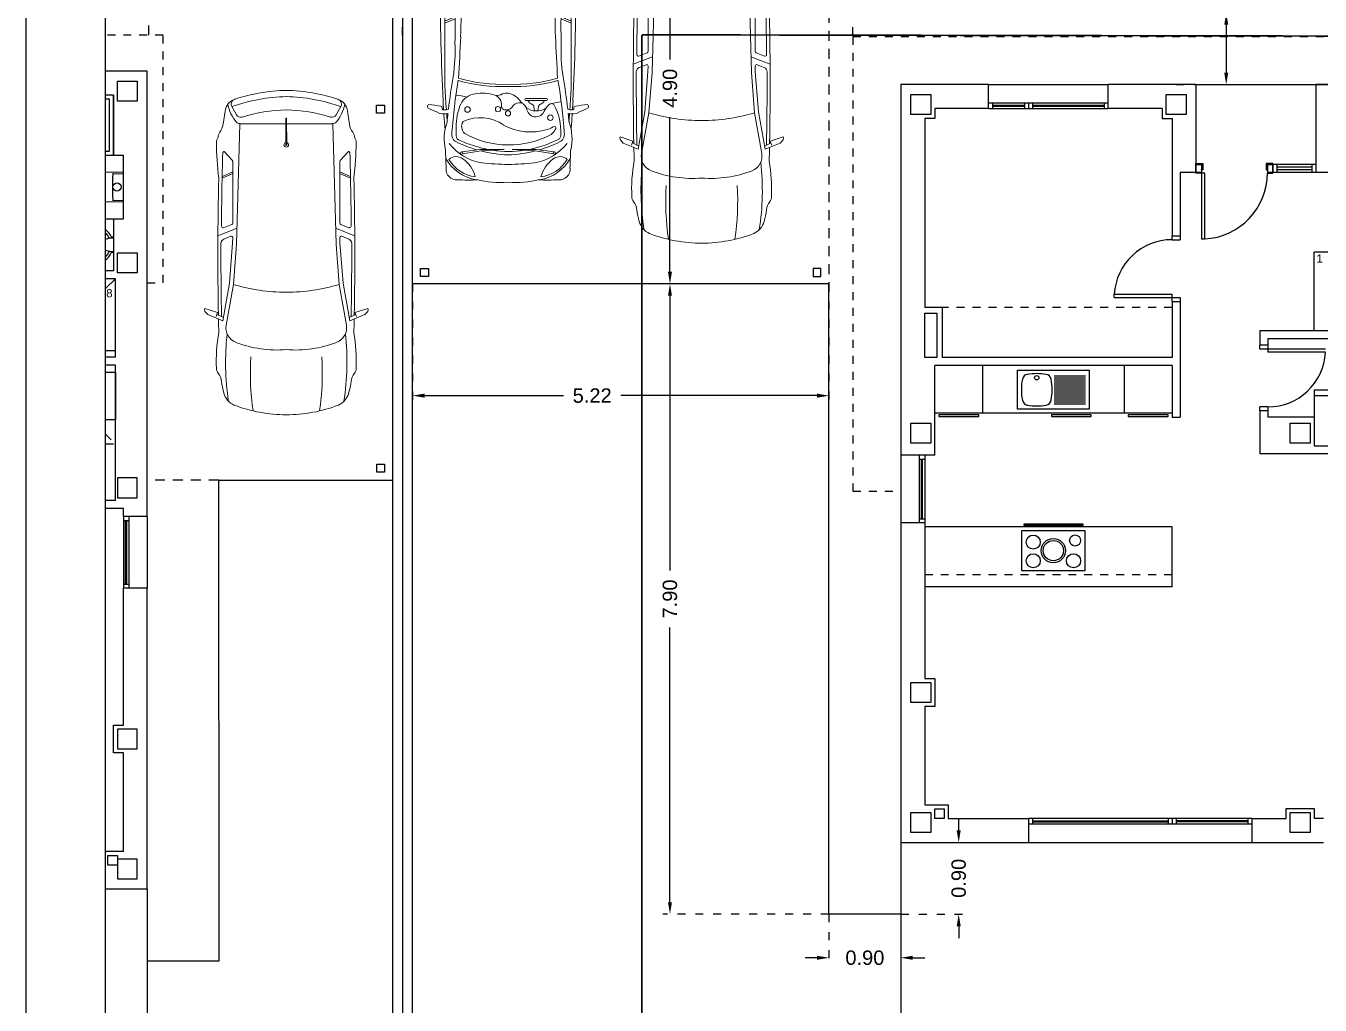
# Model space of a CAD drawing. Header units: millimetres. Extents: x 441061 to 442903, y 4515148 to 4515613.
# Drawn here: x 442552.04 to 442568.26, y 4515529.51 to 4515541.79 of the extents above; entities that cross this region are included whole.
import ezdxf
from ezdxf.enums import TextEntityAlignment as Align

# ---------------------------------------------------------------- set-up
doc = ezdxf.new("R2010")
doc.units = ezdxf.units.MM
for name, pattern in [('CONTINUA', [0]), ('PUNTOS2', [0.125, 0, -0.125]), ('RAYITAS', [0.375, 0.25, -0.125])]:
    doc.linetypes.add(name, pattern=pattern)
for name, color, linetype in [('01_alzado', 5, 'CONTINUA'), ('01_cotas', 254, 'Continuous'), ('01_ejes', 10, 'Continuous'), ('01_implantación', 5, 'Continuous'), ('01_mono BAJA', 2, 'Continuous'), ('01_proyección', 4, 'RAYITAS'), ('01_retranqueo', 250, 'Continuous'), ('01_urb interior', 4, 'Continuous')]:
    doc.layers.add(name, color=color, linetype=linetype)
doc.layers.add('01_cartela', color=6, linetype='Continuous', plot=False)
doc.layers.add('01_muebles_B', color=254, linetype='Continuous', lineweight=5)
doc.styles.add('Estilo1', font='swissel.ttf')
doc.styles.add('NIEVES2', font='sanss___.ttf')
doc.styles.add('ROMANS', font='romans')
doc.dimstyles.new('DECIMAL-50', dxfattribs={"dimtxt": 0.08, "dimasz": 0.15, "dimexe": 0.09, "dimexo": 0, "dimgap": 0.09, "dimtad": 0, "dimzin": 0, "dimdsep": 46, "dimtxsty": 'ROMANS', "dimcen": 0.09, "dimclrt": 6, "dimadec": 0, "dimazin": 0, "dimtfac": 1.38, "dimtix": 1, "dimtofl": 0, "dimtmove": 2, "dimatfit": 3, "dimldrblk": 'OBLIQUE', "dimfxl": 1, "dimtolj": 1, "dimtzin": 0, "dimarcsym": 0})

# ---------------------------------------------------------------- blocks, each defined once
blk = doc.blocks.new('A$C6A825EFA')
at = {"layer": '01_mono BAJA', "color": 254}
for p, q in [((1.1, 12.5, 0), (0, 12.5, 0)), ((0, 12.5, 0), (0, 7.855, 0)), ((1.1, 12.2, 0), (1.1, 12.5, 0)), ((1.1, 12.5, 0), (2.6, 12.5, 0)), ((3.7, 12.5, 0), (2.6, 12.5, 0)), ((2.6, 12.2, 0), (2.6, 12.5, 0)), ((3.7, 12.5, 0), (3.7, 11.4, 0)), ((3.7, 12.5, 0), (5.2, 12.5, 0)), ((5.5, 12.5, 0), (5.2, 12.5, 0)), ((5.2, 12.5, 0), (5.2, 11.4, 0)), ((5.2, 12.5, 0), (6.225, 12.5, 0)), ((1.1, 12.2, 0), (0.425, 12.2, 0)), ((0.425, 12.2), (0.425, 12.075)), ((1.1, 12.27, 0), (2.6, 12.27, 0)), ((1.1, 12.2, 0), (2.6, 12.2, 0)), ((1.15, 12.27, 0), (1.15, 12.2, 0)), ((1.15, 12.242, 0), (1.55, 12.242, 0)), ((1.15, 12.228, 0), (1.55, 12.228, 0)), ((1.55, 12.27, 0), (1.55, 12.2, 0)), ((1.6, 12.27, 0), (1.6, 12.2, 0)), ((1.65, 12.27, 0), (1.65, 12.2, 0)), ((1.65, 12.242, 0), (2.55, 12.242, 0)), ((1.65, 12.228, 0), (2.55, 12.228, 0)), ((2.55, 12.27, 0), (2.55, 12.2, 0)), ((3.275, 12.2, 0), (2.6, 12.2, 0)), ((3.275, 12.2), (3.275, 12.075)), ((0.3, 12.075, 0), (0.3, 9.705, 0)), ((0.425, 12.075), (0.3, 12.075)), ((3.275, 12.075), (3.4, 12.075)), ((3.4, 12.075, 0), (3.4, 10.606, 0)), ((3.7, 11.4, 0), (3.5, 11.4, 0)), ((3.5, 11.4, 0), (3.5, 10.606, 0)), ((3.71, 11.4, 0), (3.77, 11.4, 0)), ((3.77, 11.43, 0), (3.77, 11.4, 0)), ((3.785, 11.5, 0), (3.785, 11.44, 0)), ((4.58, 11.5, 0), (4.58, 11.44, 0)), ((4.595, 11.43, 0), (4.595, 11.4, 0)), ((4.665, 11.5, 0), (4.665, 11.4, 0)), ((5.2, 11.5, 0), (4.665, 11.5, 0)), ((5.2, 11.4, 0), (4.665, 11.4, 0)), ((4.715, 11.5, 0), (4.715, 11.4, 0)), ((5.15, 11.467, 0), (4.715, 11.467, 0)), ((5.15, 11.433, 0), (4.715, 11.433, 0)), ((5.15, 11.5, 0), (5.15, 11.4, 0)), ((5.4, 11.4, 0), (5.2, 11.4, 0)), ((3.4, 10.606, 0), (3.5, 10.606, 0)), ((3.4, 10.556, 0), (3.4, 10.606, 0)), ((3.4, 10.556, 0), (3.5, 10.556, 0)), ((3.5, 10.606, 0), (3.5, 10.556, 0)), ((5.18, 9.415, 0), (5.18, 10.4, 0)), ((5.4, 10.4, 0), (5.18, 10.4, 0)), ((2.676, 9.831, 0), (2.676, 9.872, 0)), ((2.676, 9.872, 0), (3.4, 9.872, 0)), ((2.676, 9.831, 0), (3.5, 9.831, 0)), ((3.4, 9.781, 0), (3.4, 9.872, 0)), ((3.4, 9.781, 0), (3.4, 9.08, 0)), ((3.4, 9.781, 0), (3.5, 9.781, 0)), ((3.5, 9.831, 0), (3.5, 9.781, 0)), ((3.5, 9.781, 0), (3.5, 8.33, 0)), ((0.52, 9.705, 0), (0.3, 9.705, 0)), ((0.52, 9.705, 0), (0.52, 9.08, 0)), ((7.7, 9.415, 0), (4.5, 9.415, 0)), ((4.5, 9.415, 0), (4.5, 9.235, 0)), ((4.5, 9.415, 0), (4.5, 9.235, 0)), ((7.7, 9.315, 0), (4.6, 9.315, 0)), ((4.6, 9.315, 0), (4.6, 9.235, 0)), ((4.6, 9.315, 0), (4.6, 9.235, 0)), ((4.6, 9.235, 0), (4.5, 9.235, 0)), ((4.5, 9.185, 0), (4.5, 9.235, 0)), ((5.324, 9.185, 0), (4.5, 9.185, 0)), ((4.6, 9.235, 0), (4.6, 9.144, 0)), ((5.324, 9.144, 0), (4.6, 9.144, 0)), ((3.4, 8.98, 0), (0.425, 8.98, 0)), ((0.425, 7.855, 0), (0.425, 8.98, 0)), ((3.4, 9.08, 0), (0.52, 9.08, 0)), ((1.025, 8.98, 0), (1.025, 8.38, 0)), ((2.8, 8.98, 0), (2.8, 8.38, 0)), ((3.4, 8.98, 0), (3.4, 8.33, 0)), ((1.462, 8.43, 0), (1.462, 8.92, 0)), ((1.462, 8.92, 0), (2.362, 8.92, 0)), ((1.921, 8.85, 0), (2.317, 8.85, 0)), ((1.921, 8.825, 0), (2.317, 8.825, 0)), ((1.921, 8.8, 0), (2.317, 8.8, 0)), ((1.921, 8.775, 0), (2.317, 8.775, 0)), ((2.362, 8.92, 0), (2.362, 8.43, 0)), ((1.921, 8.75, 0), (2.317, 8.75, 0)), ((1.921, 8.725, 0), (2.317, 8.725, 0)), ((1.921, 8.7, 0), (2.317, 8.7, 0)), ((1.921, 8.675, 0), (2.317, 8.675, 0)), ((1.921, 8.65, 0), (2.317, 8.65, 0)), ((1.921, 8.625, 0), (2.317, 8.625, 0)), ((1.921, 8.6, 0), (2.317, 8.6, 0)), ((5.88, 8.6, 0), (5.18, 8.6, 0)), ((1.921, 8.575, 0), (2.317, 8.575, 0)), ((1.921, 8.55, 0), (2.317, 8.55, 0)), ((1.921, 8.525, 0), (2.317, 8.525, 0)), ((1.921, 8.5, 0), (2.317, 8.5, 0)), ((4.5, 8.41, 0), (4.5, 8.46, 0)), ((4.6, 8.46, 0), (4.5, 8.46, 0)), ((4.6, 8.46, 0), (4.6, 8.41, 0)), ((3.4, 8.38, 0), (0.425, 8.38, 0)), ((2.362, 8.43, 0), (1.462, 8.43, 0)), ((3.4, 8.33, 0), (3.5, 8.33, 0)), ((4.5, 8.41, 0), (4.5, 7.87, 0)), ((4.6, 8.41, 0), (4.5, 8.41, 0)), ((4.6, 8.41, 0), (4.6, 8.33, 0)), ((5.18, 8.33, 0), (4.6, 8.33, 0)), ((5.18, 8.33, 0), (5.18, 7.97, 0)), ((5.18, 7.97, 0), (7.675, 7.97, 0)), ((0.425, 7.855, 0), (0, 7.855, 0)), ((0, 7.855, 0), (0, 7.005, 0)), ((0.23, 7.855, 0), (0.23, 7.005, 0)), ((0.23, 7.805, 0), (0.3, 7.805, 0)), ((0.258, 7.055, 0), (0.258, 7.805, 0)), ((0.272, 7.055, 0), (0.272, 7.805, 0)), ((0.3, 7.855, 0), (0.3, 7.005, 0)), ((7.725, 7.87, 0), (4.5, 7.87, 0)), ((0.3, 7.005, 0), (0, 7.005, 0)), ((0, 7.005, 0), (0, 3, 0)), ((0.23, 7.055, 0), (0.3, 7.055, 0)), ((0.3, 7.005, 0), (0.3, 5.055, 0)), ((3.4, 6.955, 0), (0.3, 6.955, 0)), ((3.4, 6.205, 0), (3.4, 6.955, 0)), ((3.4, 6.205, 0), (0.3, 6.205, 0)), ((0.3, 4.705, 0), (0.3, 3.47, 0)), ((0.3, 3.47, 0), (0.595, 3.47, 0)), ((0.595, 3.47, 0), (0.595, 3.3, 0)), ((0.595, 3.3, 0), (1.6, 3.3, 0)), ((1.6, 3.3, 0), (1.6, 3, 0)), ((4.4, 3.3, 0), (1.6, 3.3, 0)), ((1.65, 3.3, 0), (1.65, 3.23, 0)), ((1.65, 3.272, 0), (3.35, 3.272, 0)), ((1.65, 3.258, 0), (3.35, 3.258, 0)), ((3.35, 3.3, 0), (3.35, 3.23, 0)), ((3.4, 3.3, 0), (3.4, 3.23, 0)), ((3.45, 3.3, 0), (3.45, 3.23, 0)), ((4.35, 3.272, 0), (3.45, 3.272, 0)), ((4.35, 3.258, 0), (3.45, 3.258, 0)), ((4.35, 3.3, 0), (4.35, 3.23, 0)), ((4.4, 3.3, 0), (4.4, 3, 0)), ((4.4, 3.3, 0), (4.83, 3.3, 0)), ((5.3, 3.3, 0), (5.18, 3.3, 0)), ((4.4, 3.23, 0), (1.6, 3.23, 0)), ((0, 3, 0), (1.6, 3, 0)), ((0, 3), (0, 0, 0)), ((1.6, 3, 0), (4.4, 3, 0)), ((4.4, 3, 0), (5.3, 3, 0))]:
    blk.add_line(p, q, dxfattribs=at)
for points in [[(0.375, 12.125), (0.125, 12.125), (0.125, 12.375), (0.375, 12.375), (0.375, 12.125)], [(3.575, 12.125), (3.325, 12.125), (3.325, 12.375), (3.575, 12.375), (3.575, 12.125)], [(0.375, 8.005), (0.125, 8.005), (0.125, 8.255), (0.375, 8.255), (0.375, 8.005)], [(5.13, 8.005), (4.88, 8.005), (4.88, 8.255), (5.13, 8.255), (5.13, 8.005)], [(0.375, 4.755), (0.125, 4.755), (0.125, 5.005), (0.375, 5.005), (0.375, 4.755)], [(0.375, 3.125), (0.125, 3.125), (0.125, 3.375), (0.375, 3.375), (0.375, 3.125)], [(5.13, 3.125), (4.88, 3.125), (4.88, 3.375), (5.13, 3.375), (5.13, 3.125)]]:
    blk.add_lwpolyline(points, close=True, dxfattribs=at)
at = {"layer": '01_mono BAJA', "color": 254, "elevation": 0}
for points in [[(3.785, 11.51), (3.785, 11.5), (3.7, 11.5), (3.7, 11.51)], [(3.77, 11.4), (3.7, 11.4), (3.7, 11.5), (3.77, 11.5)], [(3.77, 11.4), (3.77, 11.39), (3.7, 11.39), (3.7, 11.4)], [(3.785, 11.44), (3.785, 11.43), (3.77, 11.43), (3.77, 11.44)], [(3.77, 11.39), (3.77, 10.565), (3.81, 10.565), (3.81, 11.39)], [(4.58, 11.51), (4.58, 11.5), (4.665, 11.5), (4.665, 11.51)], [(4.58, 11.44), (4.58, 11.43), (4.595, 11.43), (4.595, 11.44)], [(4.595, 11.4), (4.595, 11.39), (4.665, 11.39), (4.665, 11.4)], [(0.3, 9.635), (0.45, 9.635), (0.45, 9.08), (0.3, 9.08)], [(5.18, 8.67), (5.18, 7.97), (5.88, 7.97), (5.88, 8.67)], [(0.478, 8.36), (0.478, 8.34), (0.978, 8.34), (0.978, 8.36)], [(1.887, 8.36), (1.887, 8.34), (2.387, 8.34), (2.387, 8.36)], [(2.85, 8.36), (2.85, 8.34), (3.35, 8.34), (3.35, 8.36)], [(2.28, 6.975), (1.545, 6.975), (1.545, 6.995), (2.28, 6.995)], [(1.513, 6.408), (2.313, 6.408), (2.312, 6.908), (1.512, 6.908)], [(0.425, 3.42), (0.545, 3.42), (0.545, 3.3), (0.425, 3.3)]]:
    blk.add_lwpolyline(points, close=True, dxfattribs=at)
for points in [[(4.595, 11.5), (4.595, 11.4)], [(4.665, 11.4), (4.665, 11.5)], [(0.3, 5.055), (0.425, 5.055), (0.425, 4.705), (0.3, 4.705)]]:
    blk.add_lwpolyline(points, dxfattribs=at)
at = {"layer": '01_mono BAJA', "color": 254}
blk.add_lwpolyline([(4.83, 3.3), (4.83, 3.425), (5.18, 3.425), (5.18, 3.3)], dxfattribs=at)
for centre, radius in [((1.704, 8.825, 0), 0.0275), ((1.66, 6.765, 0), 0.089), ((2.185, 6.785, 0), 0.0693), ((1.912, 6.658, 0), 0.152), ((1.912, 6.658, 0), 0.127), ((1.66, 6.531, 0), 0.089), ((2.165, 6.531, 0), 0.089)]:
    blk.add_circle(centre, radius, dxfattribs=at)
for centre, radius, start, end in [((3.768, 11.391, 0), 0.827, 272.8856, 359.9505), ((3.4, 9.831, 0), 0.725, 90, 176.7242), ((4.6, 9.185, 0), 0.725, 270, 356.7242), ((2.262, 8.675, 0), 0.75, 169.8852, 190.1148), ((1.598, 8.794, 0), 0.075, 99.0787, 169.8852), ((1.704, 8.127, 0), 0.75, 80.9213, 99.0787), ((1.811, 8.794, 0), 0.075, 10.1148, 80.9213), ((1.146, 8.675, 0), 0.75, 349.8852, 10.1148), ((1.598, 8.557, 0), 0.075, 190.1148, 260.9213), ((1.704, 9.223, 0), 0.75, 260.9213, 279.0787), ((1.811, 8.557, 0), 0.075, 279.0787, 349.8852)]:
    blk.add_arc(centre, radius, start, end, dxfattribs=at)
at = {"layer": '01_proyección', "color": 120, "ltscale": 0.25}
for p, q in [((3.4, 9.705, 0), (0.52, 9.705, 0)), ((3.4, 6.355, 0), (0.3, 6.355, 0))]:
    blk.add_line(p, q, dxfattribs=at)
at = {"layer": '01_proyección', "color": 120, "ltscale": 0.25, "elevation": 0}
blk.add_lwpolyline([(15.7, 7.405), (16.3, 7.405), (16.3, 13.1), (-0.6, 13.1), (-0.6, 7.405), (0, 7.405)], dxfattribs=at)
at = {"layer": '01_mono BAJA', "color": 254, "style": 'NIEVES2'}
blk.add_text('1', height=0.103, dxfattribs=at).set_placement((5.249, 10.268, 0), align=Align.CENTER)
blk = doc.blocks.new('A$C0D711DC8')
at = {"layer": '01_muebles_B', "color": 254}
for p, q in [((10.733, 9.894), (9.764, 9.894)), ((10.493, 9.894), (10.545, 9.776)), ((10.515, 9.894), (10.567, 9.778)), ((9.004, 9.693), (9.038, 9.48)), ((9.056, 9.495), (9.026, 9.699)), ((9.038, 9.48), (9.054, 9.218)), ((9.056, 9.218), (9.056, 9.495)), ((9.054, 9.218), (9.056, 9.218)), ((9.038, 8.865), (9.054, 9.127)), ((9.054, 9.127), (9.056, 9.127)), ((9.056, 9.127), (9.056, 8.851)), ((9.004, 8.652), (9.038, 8.865)), ((9.056, 8.851), (9.026, 8.647)), ((9.546, 8.878), (9.495, 8.871)), ((9.614, 8.734), (9.614, 8.97)), ((9.634, 8.734), (9.634, 8.97)), ((9.546, 8.827), (9.494, 8.834)), ((10.493, 8.452), (10.545, 8.569)), ((10.515, 8.452), (10.567, 8.567)), ((10.733, 8.452), (9.764, 8.452))]:
    blk.add_line(p, q, dxfattribs=at)
for centre, radius in [((9.014, 9.701), 0.0121), ((9.51, 9.635), 0.0319), ((9.514, 9.288), 0.0297), ((9.466, 9.173), 0.0297), ((9.417, 8.691), 0.0319), ((9.014, 8.645), 0.0121)]:
    blk.add_circle(centre, radius, dxfattribs=at)
for centre, radius, start, end in [((10.167, 9.714), 0.738, 149.7434, 158.9846), ((9.544, 10.069), 0.023, 23.336, 131.4157), ((8.51, 10.147), 1.058, 348.7131, 356.2571), ((9.185, 9.462), 0.48, 118.4979, 171.6974), ((9.122, 5.315), 4.571, 90.9016, 93.5003), ((9.178, 9.352), 0.549, 69.8978, 103.4423), ((9.94, 2.874), 7.047, 93.9115, 95.3212), ((9.619, 9.904), 0.16, 152.3452, 197.1649), ((9.518, 9.909), 0.0131, 69.95, 178.3297), ((9.777, 9.927), 0.273, 183.7214, 196.1025), ((9.94, 2.874), 7.047, 92.7044, 93.5361), ((10.975, -10.424), 20.353, 93.4112, 94.1277), ((9.525, 9.945), 0.0232, 265.4824, 347.7447), ((10.995, -17.873), 27.82, 90.1403, 92.8584), ((10.691, 9.894), 0.0501, 315.174, 347.3096), ((10.732, 9.885), 0.00831, 343.0311, 79.2932), ((10.906, 9.364), 0.584, 69.532, 87.9675), ((11.059, 9.742), 0.141, 86.8457, 126.696), ((11.101, 8.862), 1.022, 88.2888, 91.9327), ((11.185, 9.948), 0.0842, 206.7402, 257.6517), ((10.942, 9.629), 2.236, 176.9311, 182.7066), ((8.829, 9.758), 0.121, 83.4929, 184.381), ((9.142, 9.497), 0.403, 119.7279, 173.0139), ((9.503, 9.367), 0.611, 128.6532, 169.9617), ((8.847, 9.764), 0.126, 322.6544, 41.1658), ((10.509, 9.106), 1.518, 154.798, 163.8884), ((9.226, 9.718), 0.0964, 77.7254, 158.9302), ((9.211, 9.707), 0.057, 88.7397, 167.4182), ((9.265, 9.038), 0.727, 86.5634, 94.2004), ((8.819, 3.701), 6.126, 80.3818, 85.9978), ((9.306, 9.064), 0.701, 67.8757, 89.7559), ((8.751, 3.271), 6.625, 83.7996, 84.6711), ((10.975, -10.424), 20.353, 94.2603, 94.5093), ((8.751, 3.271), 6.625, 80.1778, 83.3742), ((9.165, 9.803), 0.511, 341.8582, 355.871), ((11.471, 9.253), 1.7, 163.325, 182.6992), ((11.496, 9.248), 1.7, 163.325, 182.5468), ((12.246, 53.159), 43.488, 266.8642, 267.4858), ((10.175, 11.66), 1.884, 261.0449, 273.0528), ((10.459, 15.409), 5.634, 268.1287, 270.8789), ((10.529, 10.11), 0.334, 272.7892, 291.8342), ((10.573, 9.974), 0.192, 294.6989, 323.0283), ((10.894, 9.715), 0.0607, 143.7564, 193.2967), ((11.29, 9.332), 0.611, 121.0895, 136.7388), ((10.991, 9.25), 0.526, 73.7001, 105.481), ((10.903, 9.711), 0.0495, 146.1855, 196.1005), ((10.991, 9.25), 0.505, 69.1925, 104.8598), ((11.01, 9.2), 0.627, 72.4585, 97.9913), ((11.113, 9.698), 0.062, 14.8998, 65.8723), ((11.135, 9.81), 0.0644, 351.2386, 60.1485), ((10.241, 9.772), 0.959, 355.5054, 1.6982), ((8.653, 9.896), 0.361, 284.3027, 324.7225), ((9.975, 9.34), 0.903, 155.1761, 164.735), ((10.144, 9.165), 1.038, 151.121, 207.6483), ((9.314, 9.595), 0.107, 57.3841, 137.6524), ((8.958, 9.487), 0.459, 324.9496, 25.463), ((9.473, 9.516), 0.219, 7.735, 63.719), ((12.021, 70.959), 61.269, 268.42618, 268.89057), ((14.417, 9.048), 3.64, 169.6671, 178.0415), ((14.417, 9.048), 3.62, 169.6671, 178.0415), ((11.473, 9.762), 0.303, 189.085, 205.7225), ((11.352, 9.713), 0.156, 186.0058, 219.1392), ((10.256, 9.278), 1.007, 354.015, 20.5105), ((10.287, 9.262), 1.007, 354.9224, 20.5105), ((9.808, 9.261), 1.13, 166.1566, 184.4621), ((17.649, 8.764), 8.777, 175.3636, 177.3327), ((10.509, 9.106), 1.518, 165.717, 177.48), ((10.25, 9.166), 1.218, 160.2257, 168.6391), ((9.185, 9.47), 0.511, 343.3936, 8.525), ((10.25, 9.166), 1.218, 171.2453, 188.5682), ((9.566, 9.362), 0.114, 263.9035, 340.5155), ((9.771, 9.295), 0.101, 164.9008, 216.3288), ((9.808, 9.085), 1.13, 175.5379, 193.8434), ((17.649, 9.581), 8.777, 182.6673, 184.6364), ((10.509, 9.239), 1.518, 182.52, 194.283), ((9.904, 8.914), 0.65, 151.4841, 196.6746), ((9.552, 9.202), 0.047, 86.7847, 183.1724), ((9.6, 9.197), 0.0954, 178.5946, 241.3055), ((9.538, 9.188), 0.158, 330.3363, 17.3801), ((11.471, 9.093), 1.7, 177.3008, 196.675), ((11.496, 9.097), 1.7, 177.4532, 196.675), ((14.417, 9.297), 3.64, 181.9585, 190.3329), ((14.417, 9.297), 3.62, 181.9585, 190.3329), ((10.256, 9.068), 1.007, 339.4895, 5.985), ((10.287, 9.084), 1.007, 339.4895, 5.0776), ((9.492, 9.055), 0.098, 279.5997, 343.5492), ((9.498, 9.044), 0.0889, 349.0142, 50.9794), ((9.424, 9.265), 0.296, 301.9645, 328.2937), ((9.503, 8.978), 0.611, 190.0383, 231.3468), ((10.25, 9.166), 1.218, 191.3609, 207.4845), ((9.528, 8.859), 0.101, 101.4545, 181.9236), ((9.525, 8.854), 0.0985, 178.6673, 249.1293), ((9.686, 8.849), 0.193, 142.3155, 213.2169), ((9.543, 8.902), 0.0241, 275.7304, 333.0283), ((9.665, 8.855), 0.106, 119.0162, 160.5033), ((9.624, 8.97), 0.0104, 0, 180), ((10.942, 8.716), 2.236, 177.2934, 183.0689), ((9.185, 8.884), 0.48, 188.3026, 241.5021), ((9.142, 8.849), 0.403, 186.9861, 240.2721), ((8.653, 8.449), 0.361, 35.2775, 75.6973), ((10.509, 9.239), 1.518, 196.1116, 205.202), ((9.507, 8.785), 0.232, 194.2372, 212.2618), ((9.426, 8.595), 0.178, 39.093, 68.893), ((9.543, 8.803), 0.0241, 26.9717, 84.2696), ((9.665, 8.849), 0.106, 199.4967, 240.9838), ((9.532, 8.677), 0.0451, 325.113, 43.0643), ((9.624, 8.734), 0.0104, 180, 0), ((11.473, 8.583), 0.303, 154.2775, 170.915), ((11.352, 8.632), 0.156, 140.8608, 173.9942), ((8.829, 8.587), 0.121, 175.619, 276.5071), ((8.847, 8.581), 0.126, 318.8342, 37.3456), ((9.226, 8.628), 0.0964, 201.0698, 282.2746), ((9.215, 8.619), 0.0486, 198.7488, 279.3616), ((9.25, 9.243), 0.672, 267.6901, 298.2478), ((9.346, 8.77), 0.149, 215.4424, 244.8998), ((8.819, 14.644), 6.126, 274.0022, 279.6182), ((9.299, 8.649), 0.0212, 220.8304, 310.3789), ((9.285, 8.645), 0.0299, 337.3586, 32.1758), ((9.161, 8.546), 0.436, 2.9924, 17.9381), ((12.246, -34.814), 43.488, 92.5142, 93.1358), ((10.175, 6.685), 1.884, 86.9472, 98.9551), ((10.459, 2.936), 5.634, 89.1211, 91.8713), ((12.021, -52.613), 61.269, 91.10943, 91.57382), ((10.529, 8.236), 0.334, 68.1658, 87.2108), ((10.894, 8.63), 0.0607, 166.7033, 216.2436), ((11.29, 9.013), 0.611, 223.2612, 238.9105), ((10.991, 9.095), 0.526, 254.519, 286.2999), ((10.903, 8.634), 0.0495, 163.8995, 213.8145), ((10.991, 9.095), 0.505, 255.1402, 290.8075), ((11.113, 8.647), 0.062, 294.1277, 345.1002), ((10.241, 8.573), 0.959, 358.3018, 4.4946), ((9.122, 13.031), 4.571, 266.4997, 269.0984), ((9.178, 8.993), 0.549, 256.5577, 290.1022), ((9.94, 15.472), 7.047, 264.6788, 266.0885), ((8.751, 15.074), 6.625, 275.3289, 276.2004), ((10.975, 28.769), 20.353, 265.4907, 265.7397), ((9.619, 8.441), 0.16, 162.8351, 207.6548), ((9.777, 8.418), 0.273, 163.8975, 176.2786), ((9.518, 8.436), 0.0131, 181.6703, 290.05), ((9.94, 15.472), 7.047, 266.4639, 267.2956), ((10.975, 28.769), 20.353, 265.8723, 266.5888), ((8.751, 15.074), 6.625, 276.6258, 279.8222), ((9.525, 8.401), 0.0232, 12.2553, 94.5176), ((8.51, 8.199), 1.058, 3.7429, 11.2869), ((10.995, 36.219), 27.82, 267.1416, 269.8597), ((10.573, 8.372), 0.192, 36.9717, 65.3011), ((10.691, 8.451), 0.0501, 12.6904, 44.826), ((10.732, 8.46), 0.00831, 280.7068, 16.9689), ((11.01, 9.145), 0.627, 262.0087, 287.5415), ((10.906, 8.982), 0.584, 272.0325, 290.468), ((11.059, 8.603), 0.141, 233.304, 273.1543), ((11.101, 9.484), 1.022, 268.0673, 271.7112), ((11.185, 8.397), 0.0842, 102.3483, 153.2598), ((11.135, 8.535), 0.0644, 299.8515, 8.7614), ((10.167, 8.631), 0.738, 201.0154, 210.2566), ((9.544, 8.277), 0.023, 228.5843, 336.664)]:
    blk.add_arc(centre, radius, start, end, dxfattribs=at)
blk = doc.blocks.new('A$C392252A0')
at = {"layer": '01_muebles_B', "color": 254}
for p, q in [((10.715, 8.129), (10.705, 8.127)), ((10.705, 8.127), (10.752, 7.979)), ((10.738, 8.124), (10.715, 8.129)), ((10.775, 8.091), (10.738, 8.124)), ((9.876, 7.976), (9.791, 7.758)), ((10.752, 7.979), (10.798, 7.995)), ((10.773, 7.987), (10.809, 7.914)), ((10.846, 7.92), (10.775, 8.091)), ((8.499, 7.763), (8.397, 7.82)), ((8.605, 7.917), (8.455, 7.893)), ((9.019, 7.811), (8.92, 7.9)), ((9.201, 7.926), (9.149, 7.807)), ((9.219, 7.928), (9.166, 7.807)), ((9.784, 7.911), (9.748, 7.818)), ((9.913, 7.908), (9.882, 7.828)), ((10.418, 7.844), (9.958, 7.808)), ((10.418, 7.844), (10.846, 7.92)), ((10.43, 7.798), (10.894, 7.881)), ((8.599, 7.726), (9.971, 7.763)), ((8.599, 7.725), (8.599, 7.201)), ((9.731, 7.807), (9.031, 7.807)), ((9.898, 7.807), (9.958, 7.808)), ((10.43, 7.798), (9.971, 7.763)), ((8.839, 7.203), (8.537, 7.2)), ((8.537, 7.2), (8.537, 7.193)), ((8.839, 7.19), (8.537, 7.193)), ((8.599, 6.669), (8.599, 7.193)), ((8.599, 6.668), (9.971, 6.631)), ((8.499, 6.631), (8.397, 6.573)), ((8.605, 6.476), (8.455, 6.5)), ((9.019, 6.582), (8.92, 6.494)), ((9.731, 6.587), (9.031, 6.587)), ((9.201, 6.468), (9.149, 6.587)), ((9.219, 6.466), (9.166, 6.587)), ((9.784, 6.482), (9.748, 6.576)), ((9.876, 6.418), (9.791, 6.636)), ((9.913, 6.486), (9.882, 6.565)), ((9.898, 6.587), (9.958, 6.585)), ((10.418, 6.55), (9.958, 6.585)), ((10.43, 6.596), (9.971, 6.631)), ((10.418, 6.55), (10.846, 6.473)), ((10.43, 6.596), (10.894, 6.512)), ((10.705, 6.267), (10.752, 6.414)), ((10.752, 6.414), (10.798, 6.398)), ((10.773, 6.407), (10.809, 6.48)), ((10.846, 6.473), (10.775, 6.303)), ((10.715, 6.265), (10.705, 6.267)), ((10.738, 6.27), (10.715, 6.265)), ((10.775, 6.303), (10.738, 6.27))]:
    blk.add_line(p, q, dxfattribs=at)
for centre, radius, start, end in [((8.751, 7.888), 0.086, 87.4739, 128.6871), ((8.808, 7.907), 0.086, 87.4739, 128.6871), ((8.809, 4.809), 3.183, 82.5975, 89.9397), ((10.099, -28.508), 36.485, 88.9288, 91.3819), ((10.099, -28.508), 36.485, 88.6181, 88.8592), ((11.3, 6.178), 1.816, 87.2886, 100.1742), ((11.389, 7.907), 0.086, 51.3129, 92.5261), ((11.554, 8.112), 0.177, 231.3129, 264.0105), ((10.242, 7.158), 1.952, 160.298, 178.865), ((8.474, 7.733), 0.162, 96.7804, 161.7197), ((8.375, 7.769), 0.0561, 66.6468, 164.8738), ((8.295, 7.436), 0.435, 49.0196, 78.8841), ((8.586, 8.093), 0.177, 275.9895, 308.6871), ((8.929, 7.908), 0.0124, 91.7937, 220.4777), ((10.022, -29.576), 37.513, 90.3882, 91.6701), ((9.731, 7.824), 0.0177, 270, 338.7209), ((9.768, 7.918), 0.0177, 338.7209, 90.3882), ((9.897, 7.823), 0.0159, 158.7209, 271.5074), ((9.963, 7.889), 0.0531, 90.2143, 158.7209), ((10.099, -28.508), 36.45, 88.8997, 90.2143), ((10.925, 7.707), 0.177, 21.0532, 100.1701), ((11.313, 4.914), 2.974, 81.2806, 96.1737), ((11.467, 7.285), 0.654, 72.0531, 84.0105), ((11.619, 7.711), 0.203, 22.7994, 75.9629), ((10.216, 7.155), 1.997, 161.6598, 178.7983), ((10.276, 7.152), 1.836, 162.6109, 178.6018), ((8.473, 7.717), 0.0531, 342.7058, 60.706), ((8.545, 7.725), 0.0531, 0, 49.0196), ((9.031, 7.824), 0.0177, 228.3547, 270), ((8.43, 7.197), 2.089, 0, 16.7318), ((9.874, 7.302), 1.304, 355.3559, 21.0532), ((10.262, 7.197), 1.654, 0, 21.006), ((11.437, 4.633), 2.974, 81.5863, 93.456), ((10.216, 7.239), 1.997, 181.2017, 198.3402), ((10.242, 7.236), 1.952, 181.135, 199.702), ((10.276, 7.242), 1.836, 181.3982, 197.3891), ((8.839, 7.197), 0.0267, 193.7603, 166.2397), ((8.839, 7.197), 0.00662, 270, 90), ((8.43, 7.197), 2.089, 343.2682, 0), ((9.874, 7.091), 1.304, 338.9468, 4.6441), ((10.262, 7.197), 1.654, 338.994, 0), ((11.437, 9.761), 2.974, 266.544, 278.4137), ((8.473, 6.677), 0.0531, 299.294, 17.2942), ((8.545, 6.669), 0.0531, 310.9804, 0), ((8.474, 6.661), 0.162, 198.2803, 263.2196), ((8.375, 6.625), 0.0561, 195.1262, 293.3532), ((8.295, 6.957), 0.435, 281.1159, 310.9804), ((8.929, 6.486), 0.0124, 139.5223, 268.2063), ((9.031, 6.569), 0.0177, 90, 131.6453), ((9.731, 6.569), 0.0177, 21.2791, 90), ((9.897, 6.571), 0.0159, 88.4926, 201.2791), ((10.925, 6.686), 0.177, 259.8299, 338.9468), ((11.313, 9.479), 2.974, 263.8263, 278.7194), ((11.619, 6.682), 0.203, 284.0371, 337.2006), ((8.586, 6.3), 0.177, 51.3129, 84.0105), ((8.751, 6.506), 0.086, 231.3129, 272.5261), ((8.808, 6.487), 0.086, 231.3129, 272.5261), ((8.809, 9.584), 3.183, 270.0603, 277.4025), ((10.022, 43.97), 37.513, 268.3299, 269.6118), ((10.099, 42.902), 36.485, 268.6181, 271.0712), ((9.768, 6.476), 0.0177, 269.6118, 21.2791), ((9.963, 6.505), 0.0531, 201.2791, 269.7857), ((10.099, 42.902), 36.45, 269.7857, 271.1003), ((10.099, 42.902), 36.485, 271.1408, 271.3819), ((11.3, 8.215), 1.816, 259.8258, 272.7114), ((11.389, 6.487), 0.086, 267.4739, 308.6871), ((11.554, 6.282), 0.177, 95.9895, 128.6871), ((11.467, 7.108), 0.654, 275.9895, 287.9469)]:
    blk.add_arc(centre, radius, start, end, dxfattribs=at)
blk = doc.blocks.new('*D220')
at = {"layer": '01_cotas', "color": 0, "linetype": 'PUNTOS2', "lineweight": -2, "transparency": 16777216}
for p, q in [((442562.108, 4515538.557), (442560.025, 4515538.557)), ((442562.108, 4515530.653), (442560.025, 4515530.653))]:
    blk.add_line(p, q, dxfattribs=at)
at = {"layer": '01_cotas', "color": 0, "lineweight": -2, "transparency": 16777216}
for p, q in [((442560.115, 4515538.407), (442560.115, 4515534.964)), ((442560.115, 4515530.803), (442560.115, 4515534.246))]:
    blk.add_line(p, q, dxfattribs=at)
at = {"layer": '01_cotas', "color": 0, "transparency": 16777216}
for points in [[(442560.09, 4515538.407), (442560.14, 4515538.407), (442560.115, 4515538.557)], [(442560.09, 4515530.803), (442560.14, 4515530.803), (442560.115, 4515530.653)]]:
    blk.add_solid(points, dxfattribs=at)
at = {"layer": '01_cotas', "color": 7, "transparency": 16777216, "insert": (442560.115, 4515534.605), "char_height": 0.18, "attachment_point": 5, "rotation": 90, "style": 'Estilo1'}
blk.add_mtext('\\A1;7.90', dxfattribs=at)
blk = doc.blocks.new('*D221')
at = {"layer": '01_cotas', "color": 0, "linetype": 'PUNTOS2', "lineweight": -2, "transparency": 16777216}
for p, q in [((442562.108, 4515543.457), (442560.025, 4515543.457)), ((442562.108, 4515538.557), (442560.025, 4515538.557))]:
    blk.add_line(p, q, dxfattribs=at)
at = {"layer": '01_cotas', "color": 0, "lineweight": -2, "transparency": 16777216}
for p, q in [((442560.115, 4515543.307), (442560.115, 4515541.368)), ((442560.115, 4515538.707), (442560.115, 4515540.646))]:
    blk.add_line(p, q, dxfattribs=at)
at = {"layer": '01_cotas', "color": 0, "transparency": 16777216}
for points in [[(442560.09, 4515543.307), (442560.14, 4515543.307), (442560.115, 4515543.457)], [(442560.09, 4515538.707), (442560.14, 4515538.707), (442560.115, 4515538.557)]]:
    blk.add_solid(points, dxfattribs=at)
at = {"layer": '01_cotas', "color": 7, "transparency": 16777216, "insert": (442560.115, 4515541.007), "char_height": 0.18, "attachment_point": 5, "rotation": 90, "style": 'Estilo1'}
blk.add_mtext('\\A1;4.90', dxfattribs=at)
blk = doc.blocks.new('*D222')
at = {"layer": '01_cotas', "color": 0, "linetype": 'PUNTOS2', "lineweight": -2, "transparency": 16777216}
for p, q in [((442556.889, 4515538.557), (442556.889, 4515537.064)), ((442562.108, 4515538.557), (442562.108, 4515537.064))]:
    blk.add_line(p, q, dxfattribs=at)
at = {"layer": '01_cotas', "color": 0, "lineweight": -2, "transparency": 16777216}
for p, q in [((442557.039, 4515537.154), (442558.782, 4515537.154)), ((442561.958, 4515537.154), (442559.499, 4515537.154))]:
    blk.add_line(p, q, dxfattribs=at)
at = {"layer": '01_cotas', "color": 0, "transparency": 16777216}
for points in [[(442557.039, 4515537.179), (442557.039, 4515537.129), (442556.889, 4515537.154)], [(442561.958, 4515537.179), (442561.958, 4515537.129), (442562.108, 4515537.154)]]:
    blk.add_solid(points, dxfattribs=at)
at = {"layer": '01_cotas', "color": 7, "transparency": 16777216, "insert": (442559.14, 4515537.154), "char_height": 0.18, "attachment_point": 5, "style": 'Estilo1'}
blk.add_mtext('\\A1;5.22', dxfattribs=at)
blk = doc.blocks.new('*D223')
at = {"layer": '01_cotas', "color": 0, "linetype": 'PUNTOS2', "lineweight": -2, "transparency": 16777216}
for p, q in [((442562.108, 4515530.653), (442562.108, 4515530.017)), ((442563.008, 4515530.653), (442563.008, 4515530.017))]:
    blk.add_line(p, q, dxfattribs=at)
at = {"layer": '01_cotas', "color": 0, "lineweight": -2, "transparency": 16777216}
for p, q in [((442561.958, 4515530.107), (442561.808, 4515530.107)), ((442563.158, 4515530.107), (442563.308, 4515530.107))]:
    blk.add_line(p, q, dxfattribs=at)
at = {"layer": '01_cotas', "color": 0, "transparency": 16777216}
for points in [[(442561.958, 4515530.132), (442561.958, 4515530.082), (442562.108, 4515530.107)], [(442563.158, 4515530.132), (442563.158, 4515530.082), (442563.008, 4515530.107)]]:
    blk.add_solid(points, dxfattribs=at)
at = {"layer": '01_cotas', "color": 7, "transparency": 16777216, "insert": (442562.558, 4515530.107), "char_height": 0.18, "attachment_point": 5, "style": 'Estilo1'}
blk.add_mtext('\\A1;0.90', dxfattribs=at)
blk = doc.blocks.new('*D224')
at = {"layer": '01_cotas', "color": 0, "lineweight": -2, "transparency": 16777216}
for p, q in [((442563.734, 4515531.703), (442563.734, 4515531.853)), ((442563.734, 4515530.503), (442563.734, 4515530.353))]:
    blk.add_line(p, q, dxfattribs=at)
at = {"layer": '01_cotas', "color": 0, "linetype": 'PUNTOS2', "lineweight": -2, "transparency": 16777216}
for p, q in [((442563.008, 4515531.553), (442563.824, 4515531.553)), ((442563.008, 4515530.653), (442563.824, 4515530.653))]:
    blk.add_line(p, q, dxfattribs=at)
at = {"layer": '01_cotas', "color": 0, "transparency": 16777216}
for points in [[(442563.709, 4515531.703), (442563.759, 4515531.703), (442563.734, 4515531.553)], [(442563.709, 4515530.503), (442563.759, 4515530.503), (442563.734, 4515530.653)]]:
    blk.add_solid(points, dxfattribs=at)
at = {"layer": '01_cotas', "color": 7, "transparency": 16777216, "insert": (442563.734, 4515531.103), "char_height": 0.18, "attachment_point": 5, "rotation": 90, "style": 'Estilo1'}
blk.add_mtext('\\A1;0.90', dxfattribs=at)
blk = doc.blocks.new('*D225')
at = {"layer": '01_cotas', "color": 0, "linetype": 'PUNTOS2', "lineweight": -2, "transparency": 16777216}
for p, q in [((442566.458, 4515541.953), (442567.177, 4515541.953)), ((442566.458, 4515541.053), (442567.177, 4515541.053))]:
    blk.add_line(p, q, dxfattribs=at)
at = {"layer": '01_cotas', "color": 0, "lineweight": -2, "transparency": 16777216}
blk.add_line((442567.087, 4515541.803), (442567.087, 4515541.203), dxfattribs=at)
at = {"layer": '01_cotas', "color": 0, "transparency": 16777216}
for points in [[(442567.062, 4515541.803), (442567.112, 4515541.803), (442567.087, 4515541.953)], [(442567.062, 4515541.203), (442567.112, 4515541.203), (442567.087, 4515541.053)]]:
    blk.add_solid(points, dxfattribs=at)
at = {"layer": '01_cotas', "color": 7, "transparency": 16777216, "insert": (442567.087, 4515542.333), "char_height": 0.18, "attachment_point": 5, "rotation": 90, "style": 'Estilo1'}
blk.add_mtext('\\A1;0.90', dxfattribs=at)
blk = doc.blocks.new('*D759')
at = {"layer": '01_cotas', "color": 0, "linetype": 'PUNTOS2', "lineweight": -2, "transparency": 16777216}
for p, q in [((442556.764, 4515541.673), (442556.764, 4515544.441)), ((442562.408, 4515541.673), (442562.408, 4515544.441))]:
    blk.add_line(p, q, dxfattribs=at)
at = {"layer": '01_cotas', "color": 0, "lineweight": -2, "transparency": 16777216}
for p, q in [((442556.914, 4515544.351), (442559.225, 4515544.351)), ((442562.258, 4515544.351), (442559.947, 4515544.351))]:
    blk.add_line(p, q, dxfattribs=at)
at = {"layer": '01_cotas', "color": 0, "transparency": 16777216}
for points in [[(442556.914, 4515544.376), (442556.914, 4515544.326), (442556.764, 4515544.351)], [(442562.258, 4515544.376), (442562.258, 4515544.326), (442562.408, 4515544.351)]]:
    blk.add_solid(points, dxfattribs=at)
at = {"layer": '01_cotas', "color": 7, "transparency": 16777216, "insert": (442559.586, 4515544.351), "char_height": 0.18, "attachment_point": 5, "style": 'Estilo1'}
blk.add_mtext('\\A1;5.64', dxfattribs=at)

msp = doc.modelspace()

# ---------------------------------------------------------------- linework, layer by layer
at = {"layer": '01_alzado', "elevation": 0}
msp.add_lwpolyline([(442553.042, 4515554.517), (442589.809, 4515554.517), (442589.809, 4515523.829), (442553.042, 4515523.829)], close=True, dxfattribs=at)
at = {"layer": '01_cartela', "color": 3, "elevation": 0}
msp.add_lwpolyline([(442552.042, 4515555.517), (442552.042, 4515512.447), (442613.318, 4515512.447), (442613.318, 4515555.517)], close=True, dxfattribs=at)
at = {"layer": '01_ejes', "color": 10, "ltscale": 0.25}
msp.add_line((442556.764, 4515546.673, -839.271), (442556.764, 4515524.66, -839.271), dxfattribs=at)
at = {"layer": '01_implantación', "linetype": 'Continuous'}
for p, q in [((442556.639, 4515546.423, -839.271), (442556.639, 4515524.66, -839.271)), ((442556.889, 4515524.66, -839.271), (442556.889, 4515546.423, -839.271))]:
    msp.add_line(p, q, dxfattribs=at)
at = {"layer": '01_implantación', "linetype": 'Continuous', "elevation": -839.271}
for points in [[(442556.437, 4515540.695), (442556.437, 4515540.795), (442556.537, 4515540.795), (442556.537, 4515540.695)], [(442557.089, 4515538.747), (442557.089, 4515538.647), (442556.989, 4515538.647), (442556.989, 4515538.747)], [(442561.908, 4515538.747), (442561.908, 4515538.647), (442562.008, 4515538.647), (442562.008, 4515538.747)], [(442556.439, 4515536.195), (442556.439, 4515536.295), (442556.539, 4515536.295), (442556.539, 4515536.195)]]:
    msp.add_lwpolyline(points, close=True, dxfattribs=at)
at = {"layer": '01_mono BAJA', "color": 254, "linetype": 'CONTINUA'}
for p, q in [((442553.564, 4515541.22, -839.271), (442553.042, 4515541.22, -839.271)), ((442553.564, 4515535.64, -839.271), (442553.564, 4515541.22, -839.271)), ((442553.139, 4515540.92, -839.271), (442553.042, 4515540.92, -839.271)), ((442553.139, 4515540.92, -839.271), (442553.139, 4515540.17, -839.271)), ((442553.139, 4515540.17, -839.271), (442553.264, 4515540.17, -839.271)), ((442553.264, 4515539.37, -839.271), (442553.264, 4515540.17, -839.271)), ((442553.137, 4515539.936, -839.271), (442553.264, 4515539.939, -839.271)), ((442553.137, 4515539.604, -839.271), (442553.264, 4515539.602, -839.271)), ((442553.042, 4515539.372, -839.271), (442553.139, 4515539.372, -839.271)), ((442553.139, 4515539.37, -839.271), (442553.139, 4515538.72, -839.271)), ((442553.139, 4515539.37, -839.271), (442553.264, 4515539.37, -839.271)), ((442553.136, 4515539.142, -839.271), (442553.122, 4515539.141, -839.271)), ((442553.139, 4515539.139, -839.271), (442553.139, 4515538.951, -839.271)), ((442553.136, 4515538.949, -839.271), (442553.122, 4515538.95, -839.271)), ((442553.139, 4515538.72, -839.271), (442553.042, 4515538.72, -839.271)), ((442553.164, 4515538.62, -839.271), (442553.042, 4515538.62, -839.271)), ((442553.042, 4515538.499, -839.271), (442553.164, 4515538.62, -839.271)), ((442553.164, 4515537.635, -839.271), (442553.164, 4515538.62, -839.271)), ((442553.042, 4515537.72, -839.271), (442553.164, 4515537.72, -839.271)), ((442553.164, 4515537.635, -839.271), (442553.042, 4515537.635, -839.271)), ((442553.164, 4515537.535, -839.271), (442553.042, 4515537.535, -839.271)), ((442553.164, 4515535.84, -839.271), (442553.164, 4515537.535, -839.271)), ((442553.164, 4515535.84, -839.271), (442553.042, 4515535.84, -839.271)), ((442553.264, 4515535.74, -839.271), (442553.042, 4515535.74, -839.271)), ((442553.264, 4515535.64, -839.271), (442553.264, 4515535.74, -839.271)), ((442553.564, 4515535.64, -839.271), (442553.264, 4515535.64, -839.271)), ((442553.264, 4515535.64, -839.271), (442553.264, 4515534.74, -839.271)), ((442553.264, 4515535.59, -839.271), (442553.334, 4515535.59, -839.271)), ((442553.292, 4515534.79, -839.271), (442553.292, 4515535.59, -839.271)), ((442553.306, 4515534.79, -839.271), (442553.306, 4515535.59, -839.271)), ((442553.334, 4515535.64, -839.271), (442553.334, 4515534.74, -839.271)), ((442553.564, 4515535.64, -839.271), (442553.564, 4515534.74, -839.271)), ((442553.264, 4515534.79, -839.271), (442553.334, 4515534.79, -839.271)), ((442553.264, 4515533.025, -839.271), (442553.264, 4515534.74, -839.271)), ((442553.564, 4515534.74, -839.271), (442553.264, 4515534.74, -839.271)), ((442553.564, 4515530.97, -839.271), (442553.564, 4515534.74, -839.271)), ((442553.139, 4515532.675, -839.271), (442553.139, 4515533.025, -839.271)), ((442553.139, 4515533.025, -839.271), (442553.264, 4515533.025, -839.271)), ((442553.264, 4515532.675, -839.271), (442553.139, 4515532.675, -839.271)), ((442553.264, 4515531.44, -839.271), (442553.264, 4515532.675, -839.271)), ((442553.264, 4515531.44, -839.271), (442553.042, 4515531.44, -839.271)), ((442553.042, 4515530.97, -839.271), (442553.564, 4515530.97, -839.271)), ((442553.564, 4515530.97, -839.271), (442553.564, 4515527.97, -839.271))]:
    msp.add_line(p, q, dxfattribs=at)
for points in [[(442553.189, 4515541.095), (442553.439, 4515541.095), (442553.439, 4515540.845), (442553.189, 4515540.845), (442553.189, 4515541.095)], [(442553.189, 4515538.945), (442553.439, 4515538.945), (442553.439, 4515538.695), (442553.189, 4515538.695), (442553.189, 4515538.945)], [(442553.189, 4515535.875), (442553.439, 4515535.875), (442553.439, 4515536.125), (442553.189, 4515536.125), (442553.189, 4515535.875)], [(442553.189, 4515532.725), (442553.439, 4515532.725), (442553.439, 4515532.975), (442553.189, 4515532.975), (442553.189, 4515532.725)], [(442553.189, 4515531.095), (442553.439, 4515531.095), (442553.439, 4515531.345), (442553.189, 4515531.345), (442553.189, 4515531.095)]]:
    msp.add_lwpolyline(points, close=True, dxfattribs=at)
at = {"layer": '01_mono BAJA', "color": 254, "linetype": 'CONTINUA', "elevation": -839.271}
for points in [[(442553.042, 4515540.17), (442553.139, 4515540.17), (442553.139, 4515540.92), (442553.042, 4515540.92)], [(442553.042, 4515540.22), (442553.089, 4515540.22), (442553.089, 4515540.87), (442553.042, 4515540.87)], [(442553.042, 4515537.45), (442553.164, 4515537.45), (442553.164, 4515536.85), (442553.042, 4515536.85)]]:
    msp.add_lwpolyline(points, dxfattribs=at)
at = {"layer": '01_mono BAJA', "color": 254, "linetype": 'CONTINUA', "elevation": -839.271, "flags": 128}
msp.add_lwpolyline([(442553.042, 4515539.589), (442553.259, 4515539.585), (442553.26, 4515539.585, 0.414214), (442553.264, 4515539.589), (442553.264, 4515539.951, 0.414214), (442553.26, 4515539.955), (442553.259, 4515539.955), (442553.042, 4515539.952)], format="xyb", dxfattribs=at)
at = {"layer": '01_mono BAJA', "color": 254, "linetype": 'CONTINUA', "elevation": -839.271}
msp.add_lwpolyline([(442553.069, 4515531.39), (442553.189, 4515531.39), (442553.189, 4515531.27), (442553.069, 4515531.27)], close=True, dxfattribs=at)
at = {"layer": '01_mono BAJA', "color": 254, "linetype": 'CONTINUA'}
msp.add_circle((442553.184, 4515539.77, -839.271), 0.051, dxfattribs=at)
for centre, radius, start, end in [((442556.108, 4515539.77, -839.271), 2.982, 176.9359, 183.0641), ((442553.137, 4515539.929, -839.271), 0.007, 90.924, 176.9359), ((442553.137, 4515539.611, -839.271), 0.007, 183.0641, 269.076), ((442552.891, 4515539.045, -839.271), 0.243, 24.8749, 51.5269), ((442552.891, 4515539.045, -839.271), 0.213, 22.0656, 44.8646), ((442553.123, 4515539.154, -839.271), 0.0128, 210.5291, 266.214), ((442553.096, 4515538.98, -839.271), 0.143, 106.8165, 112.0922), ((442553.136, 4515538.85, -839.271), 0.279, 89.383, 106.8165), ((442553.136, 4515539.139, -839.271), 0.0027, 0, 83.3159), ((442553.096, 4515539.111, -839.271), 0.143, 247.9078, 253.1835), ((442552.891, 4515539.045, -839.271), 0.213, 315.1354, 338.0564), ((442552.891, 4515539.045, -839.271), 0.243, 308.4731, 335.1251), ((442553.136, 4515539.241, -839.271), 0.279, 253.1835, 270.617), ((442553.123, 4515538.937, -839.271), 0.0128, 93.786, 149.4709), ((442553.136, 4515538.951, -839.271), 0.0027, 276.6841, 0)]:
    msp.add_arc(centre, radius, start, end, dxfattribs=at)
at = {"layer": '01_proyección', "color": 120, "linetype": 'RAYITAS', "ltscale": 0.5}
for p, q in [((442553.578, 4515545.393, -839.271), (442553.578, 4515541.671, -839.271)), ((442562.108, 4515541.953, -839.271), (442562.108, 4515538.557, -839.271)), ((442554.461, 4515536.094, -839.271), (442553.564, 4515536.094, -839.271))]:
    msp.add_line(p, q, dxfattribs=at)
at = {"layer": '01_proyección', "color": 120, "ltscale": 0.25}
for p, q in [((442553.042, 4515537.45, -839.271), (442553.164, 4515537.45, -839.271)), ((442553.042, 4515536.672, -839.271), (442553.164, 4515536.55, -839.271)), ((442553.042, 4515536.55, -839.271), (442553.139, 4515536.55, -839.271))]:
    msp.add_line(p, q, dxfattribs=at)
at = {"layer": '01_proyección', "color": 120, "ltscale": 0.25, "elevation": -839.271}
msp.add_lwpolyline([(442553.564, 4515538.57), (442553.764, 4515538.57), (442553.764, 4515541.671), (442553.042, 4515541.671)], dxfattribs=at)
at = {"layer": '01_retranqueo', "color": 170, "const_width": 0.02, "elevation": -839.271}
msp.add_lwpolyline([(442578.433, 4515527.66), (442578.565, 4515528.163), (442579.88, 4515533.194), (442581.541, 4515539.202, 0.250018), (442581.34, 4515540.654, 0.216778), (442579.967, 4515541.575, 0.023211), (442579.186, 4515541.667), (442576.673, 4515541.658), (442573.042, 4515541.639), (442569.96, 4515541.659), (442560.744, 4515541.676), (442559.764, 4515541.676)], format="xyb", dxfattribs=at)
msp.add_lwpolyline([(442559.764, 4515541.676), (442559.764, 4515527.66)], dxfattribs=at)
at = {"layer": '01_urb interior', "color": 2}
for p, q in [((442562.108, 4515538.557, -839.271), (442556.889, 4515538.557, -839.271)), ((442562.108, 4515530.653, -839.271), (442562.108, 4515538.557, -839.271)), ((442554.461, 4515536.094, -839.271), (442556.639, 4515536.095, -839.271)), ((442554.464, 4515530.07, -839.271), (442554.461, 4515536.094, -839.271)), ((442563.008, 4515530.653, -839.271), (442562.108, 4515530.653, -839.271)), ((442553.564, 4515530.07, -839.271), (442554.464, 4515530.07, -839.271))]:
    msp.add_line(p, q, dxfattribs=at)

# ---------------------------------------------------------------- block references
at = {"layer": '01_mono BAJA', "rotation": 359.9999999928734}
msp.add_blockref('A$C6A825EFA', (442563.008, 4515528.553, -839.271), dxfattribs=at)
at = {"layer": '01_muebles_B', "xscale": 1.1, "yscale": 1.1, "zscale": 1.1}
for name, p, rotation in [('A$C392252A0', (442552.596, 4515552.173, -839.271), 269.9999996762842), ('A$C0D711DC8', (442568.176, 4515530.28, -839.271), 89.99999967628415), ('A$C392252A0', (442547.39, 4515550.022, -839.271), 269.9999996762842)]:
    msp.add_blockref(name, p, dxfattribs=dict(at, rotation=rotation))

# ---------------------------------------------------------------- texts
at = {"layer": '01_mono BAJA', "color": 254, "linetype": 'CONTINUA', "style": 'NIEVES2'}
msp.add_text('8', height=0.103, rotation=0, dxfattribs=at).set_placement((442553.089, 4515538.387, -839.271), align=Align.CENTER)

# ---------------------------------------------------------------- dimensions: what is measured, and where the dimension line sits
at = {"layer": '01_cotas', "color": 251}
for base, p1, p2, picture, middle in [((442556.764, 4515544.351), (442562.408, 4515541.673, -839.271), (442556.764, 4515541.673, -839.271), '*D759', (442559.586, 4515544.351)), ((442563.008, 4515530.107, -839.271), (442562.108, 4515530.653, -839.271), (442563.008, 4515530.653, -839.271), '*D223', (442562.558, 4515530.107, -839.271))]:
    dim = msp.add_linear_dim(base=base, p1=p1, p2=p2, dimstyle='DECIMAL-50', override={"dimtxt": 0.18, "dimtxsty": 'Estilo1', "dimsah": 1, "dimclrt": 7, "dimfxl": 0.09, "dimarcsym": 2}, dxfattribs=at)
    dim.commit()
    dim.dimension.update_dxf_attribs({"geometry": picture, "text_midpoint": middle})
for base, p1, p2, picture, middle in [((442560.115, 4515543.457, -839.271), (442562.108, 4515538.557, -839.271), (442562.108, 4515543.457, -839.271), '*D221', (442560.115, 4515541.007, -839.271)), ((442560.115, 4515538.557, -839.271), (442562.108, 4515530.653, -839.271), (442562.108, 4515538.557, -839.271), '*D220', (442560.115, 4515534.605, -839.271)), ((442563.734, 4515530.653, -839.271), (442563.008, 4515531.553, -839.271), (442563.008, 4515530.653, -839.271), '*D224', (442563.734, 4515531.103, -839.271))]:
    dim = msp.add_linear_dim(base=base, p1=p1, p2=p2, angle=90, dimstyle='DECIMAL-50', override={"dimtxt": 0.18, "dimtxsty": 'Estilo1', "dimsah": 1, "dimclrt": 7, "dimfxl": 0.09, "dimarcsym": 2}, dxfattribs=at)
    dim.commit()
    dim.dimension.update_dxf_attribs({"geometry": picture, "text_midpoint": middle})
dim = msp.add_linear_dim(base=(442567.087, 4515541.053, -839.271), p1=(442566.458, 4515541.953, -839.271), p2=(442566.458, 4515541.053, -839.271), angle=90, dimstyle='DECIMAL-50', override={"dimtxt": 0.18, "dimtxsty": 'Estilo1', "dimsah": 1, "dimclrt": 7, "dimfxl": 0.09, "dimarcsym": 2}, dxfattribs=at)
dim.commit()
dim.dimension.update_dxf_attribs({"geometry": '*D225', "text_midpoint": (442567.087, 4515542.333, -839.271), "dimtype": 160})
dim = msp.add_linear_dim(base=(442562.108, 4515537.154, -839.271), p1=(442556.889, 4515538.557, -839.271), p2=(442562.108, 4515538.557, -839.271), dimstyle='DECIMAL-50', override={"dimtxt": 0.18, "dimtxsty": 'Estilo1', "dimsah": 1, "dimclrt": 7, "dimfxl": 0.09, "dimarcsym": 2}, dxfattribs=at)
dim.commit()
dim.dimension.update_dxf_attribs({"geometry": '*D222', "text_midpoint": (442559.14, 4515537.154, -839.271), "dimtype": 160})

doc.saveas('drawing.dxf')
